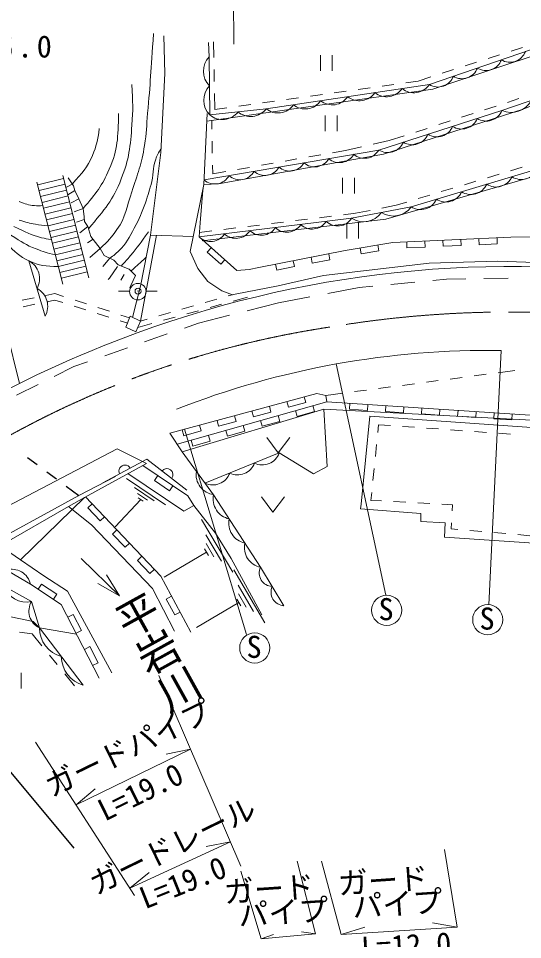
# Model space of a CAD drawing. Units: millimetres, scale not verified. Extents: x 40000 to 680000, y 20000 to 380000.
# Drawn here: x 95678 to 137491, y 242648 to 319103 of the extents above; entities that cross this region are included whole.
import ezdxf
from ezdxf.enums import TextEntityAlignment as Align

# ---------------------------------------------------------------- set-up
doc = ezdxf.new("R2010")
doc.units = ezdxf.units.MM
doc.header["$LTSCALE"] = 1000
doc.header["$PDMODE"] = 32
doc.header["$PDSIZE"] = 500
doc.linetypes.add('CHAIN', pattern=[18.5, 12, -1.5, 3.5, -1.5])
for name, color, linetype, lineweight in [('M-BGD', 7, 'Continuous', 13), ('M-BMK', 2, 'CHAIN', 13), ('M-BMK-SRVR', 3, 'Continuous', 25), ('M-STR-HTXT', 7, 'Continuous', 13), ('M-STR-STR1', 1, 'Continuous', 25)]:
    doc.layers.add(name, color=color, linetype=linetype, lineweight=lineweight)
doc.styles.add('@ＭＳ ゴシック', font='')
doc.styles.add('ＭＳ ゴシック', font='')
doc.styles.get('@ＭＳ ゴシック').set_extended_font_data('@MS Gothic')
doc.styles.get('ＭＳ ゴシック').set_extended_font_data('MS Gothic')

msp = doc.modelspace()

# ---------------------------------------------------------------- linework, layer by layer
at = {"layer": 'M-BGD'}
for p, q in [((111867, 317173), (111888, 315863)), ((136532, 316392), (137484, 316700)), ((120732, 316048), (120732, 314748)), ((121707, 314748), (121707, 316048)), ((134629, 315778), (135580, 316085)), ((132725, 315164), (133677, 315471)), ((111904, 314863), (111920, 313863)), ((128820, 313904), (129870, 314242)), ((130822, 314550), (131774, 314857)), ((125836, 313487), (126826, 313625)), ((127817, 313764), (128820, 313904)), ((111936, 312863), (111957, 311552)), ((119893, 312659), (120884, 312797)), ((121874, 312935), (122865, 313073)), ((123855, 313211), (124846, 313349)), ((113951, 311830), (114941, 311968)), ((115932, 312107), (116922, 312245)), ((117913, 312383), (118903, 312521)), ((136241, 312138), (137192, 312447)), ((111957, 311552), (112960, 311692)), ((132436, 310905), (133387, 311213)), ((134338, 311522), (135289, 311830)), ((111707, 310630), (111720, 309917)), ((121129, 311034), (121129, 309734)), ((122104, 309734), (122104, 311034)), ((130533, 310288), (131484, 310596)), ((128631, 309671), (129582, 309980)), ((111739, 308917), (111757, 307917)), ((125113, 308664), (126436, 308960)), ((126436, 308960), (127679, 309363)), ((121733, 307958), (122815, 308149)), ((122815, 308149), (124138, 308445)), ((117794, 307263), (118779, 307437)), ((119764, 307611), (120749, 307784)), ((111776, 306917), (111789, 306203)), ((113855, 306568), (114840, 306742)), ((115825, 306916), (116809, 307089)), ((136495, 306461), (137453, 306750)), ((97274, 305292), (99422, 305819)), ((101512, 297579), (99363, 306052)), ((111789, 306203), (112870, 306394)), ((122569, 305870), (122569, 304570)), ((123544, 304570), (123544, 305870)), ((134581, 305883), (135538, 306172)), ((99363, 297052), (97215, 305525)), ((97397, 304807), (99545, 305334)), ((99677, 305100), (100143, 305360)), ((132666, 305304), (133624, 305594)), ((97520, 304322), (99668, 304849)), ((97643, 303838), (99791, 304365)), ((99785, 304452), (100350, 304812)), ((128837, 304148), (129795, 304437)), ((130752, 304726), (131709, 305015)), ((97766, 303353), (99914, 303880)), ((100062, 303791), (100686, 304139)), ((125823, 303361), (127017, 303598)), ((127017, 303598), (127880, 303858)), ((97889, 302868), (100037, 303395)), ((98011, 302384), (100160, 302911)), ((100302, 303058), (101034, 303335)), ((122632, 302807), (123648, 302931)), ((123648, 302931), (124842, 303167)), ((98134, 301899), (100283, 302426)), ((100482, 302206), (101140, 302402)), ((116677, 302077), (117669, 302199)), ((118662, 302321), (119654, 302442)), ((120647, 302564), (121640, 302685)), ((122917, 302147), (122917, 300847)), ((123892, 300847), (123892, 302147)), ((98257, 301414), (100406, 301941)), ((98380, 300930), (100529, 301457)), ((100758, 301305), (101431, 301821)), ((110698, 301345), (111714, 301470)), ((112706, 301591), (113699, 301713)), ((114691, 301834), (115684, 301956)), ((98503, 300445), (100651, 300972)), ((98626, 299960), (100774, 300487)), ((101419, 300476), (101863, 300780)), ((107122, 301108), (105790, 293977)), ((110202, 301002), (106645, 301124)), ((127881, 300558), (127903, 300058)), ((129401, 300124), (129379, 300624)), ((130878, 300690), (130900, 300190)), ((132398, 300257), (132376, 300756)), ((133875, 300822), (133897, 300323)), ((135396, 300389), (135373, 300888)), ((98749, 299476), (100897, 300003)), ((101587, 299251), (102452, 300008)), ((111670, 300068), (111337, 299695)), ((124019, 300048), (124102, 299555)), ((124102, 299555), (125581, 299805)), ((125581, 299805), (125498, 300298)), ((127903, 300058), (129401, 300124)), ((130900, 300190), (132398, 300257)), ((133897, 300323), (135396, 300389)), ((97899, 294395), (96548, 298980)), ((98872, 298991), (101020, 299518)), ((98995, 298506), (101143, 299033)), ((102692, 298518), (103252, 299194)), ((111337, 299695), (112455, 298696)), ((112455, 298696), (112789, 299069)), ((118570, 298501), (118474, 298991)), ((119946, 299281), (120042, 298790)), ((120042, 298790), (121514, 299079)), ((121514, 299079), (121417, 299570)), ((99118, 298022), (101266, 298549)), ((117002, 298702), (117098, 298212)), ((117098, 298212), (118570, 298501)), ((99240, 297537), (101389, 298064)), ((104169, 297377), (104434, 297846)), ((130054, 297349), (131193, 297457)), ((131193, 297457), (132788, 297489)), ((134288, 297518), (136287, 297558)), ((121330, 296278), (123937, 296768)), ((123937, 296768), (125076, 296876)), ((126570, 297018), (128561, 297207)), ((95991, 295719), (96971, 295917)), ((97951, 296115), (98710, 296268)), ((98710, 296268), (99423, 296035)), ((103988, 296461), (104901, 296462)), ((106281, 296461), (107195, 296462)), ((113083, 296066), (113647, 296228)), ((113497, 295642), (114668, 295964)), ((117248, 295511), (119856, 296001)), ((96069, 295166), (97047, 295374)), ((98025, 295582), (98710, 295728)), ((98710, 295728), (99354, 295523)), ((100307, 295219), (101260, 294916)), ((100373, 295725), (101324, 295415)), ((109238, 294965), (110199, 295240)), ((111161, 295516), (112122, 295791)), ((111569, 295111), (112533, 295376)), ((114651, 294846), (117248, 295511)), ((102213, 294612), (103166, 294309)), ((102275, 295104), (103225, 294794)), ((104176, 294483), (104889, 294250)), ((107315, 294414), (108277, 294690)), ((109641, 294581), (110605, 294846)), ((110600, 293809), (113198, 294474)), ((104118, 294005), (104763, 293800)), ((105577, 293463), (106748, 293785)), ((105790, 293977), (106354, 294139)), ((107712, 294050), (108676, 294316)), ((109445, 293405), (110600, 293809)), ((106140, 292252), (108028, 292911)), ((102835, 291099), (104724, 291758)), ((135729, 291532), (134704, 270443)), ((100263, 290201), (101419, 290605)), ((98648, 289394), (100263, 290201)), ((122044, 290426), (126140, 271227)), ((135460, 289694), (136859, 289878)), ((129511, 288910), (130503, 289041)), ((131494, 289171), (132485, 289302)), ((133477, 289433), (134468, 289563)), ((95518, 287828), (97307, 288723)), ((123563, 288126), (124554, 288257)), ((125545, 288388), (126537, 288518)), ((127528, 288649), (128520, 288779)), ((108222, 284674), (120419, 287980)), ((119519, 287218), (119388, 287700)), ((121171, 287811), (122571, 287996)), ((116623, 286433), (116492, 286916)), ((117940, 287308), (118071, 286825)), ((118071, 286825), (119519, 287218)), ((120231, 286482), (120094, 286963)), ((123158, 287169), (123125, 286671)), ((124622, 286572), (124655, 287071)), ((126152, 286973), (126119, 286474)), ((127616, 286375), (127649, 286874)), ((129145, 286776), (129113, 286277)), ((113728, 285648), (113597, 286131)), ((115045, 286523), (115175, 286041)), ((115175, 286041), (116623, 286433)), ((117346, 285660), (117209, 286141)), ((118652, 286552), (118789, 286071)), ((118789, 286071), (120231, 286482)), ((123125, 286671), (124622, 286572)), ((126119, 286474), (127616, 286375)), ((129113, 286277), (130609, 286179)), ((130609, 286179), (130642, 286678)), ((132139, 286579), (132106, 286080)), ((132106, 286080), (133603, 285982)), ((133603, 285982), (133636, 286481)), ((135132, 286382), (135100, 285883)), ((136596, 285785), (136629, 286284)), ((110832, 284863), (110701, 285346)), ((112149, 285738), (112280, 285256)), ((112280, 285256), (113728, 285648)), ((114461, 284839), (114324, 285320)), ((115766, 285730), (115903, 285250)), ((115903, 285250), (117346, 285660)), ((125483, 284724), (125548, 285372)), ((125548, 285372), (126525, 285304)), ((127522, 285234), (128520, 285165)), ((135100, 285883), (136596, 285785)), ((109254, 284954), (109384, 284471)), ((109384, 284471), (110832, 284863)), ((114599, 267978), (109443, 285005)), ((111575, 284017), (111438, 284498)), ((112881, 284909), (113018, 284428)), ((113018, 284428), (114461, 284839)), ((129518, 285095), (130515, 285026)), ((131513, 284956), (132510, 284886)), ((133508, 284817), (134505, 284747)), ((135503, 284678), (136501, 284608)), ((109996, 284088), (110133, 283607)), ((110133, 283607), (111575, 284017)), ((116278, 284323), (117234, 283049)), ((117234, 283049), (118189, 284323)), ((125283, 282734), (125383, 283729)), ((111148, 280537), (117298, 283034)), ((125083, 280745), (125183, 281740)), ((104638, 280917), (107879, 278745)), ((107230, 281158), (106951, 280743)), ((106951, 280743), (108197, 279907)), ((105304, 280158), (106924, 279072)), ((108197, 279907), (108475, 280322)), ((95845, 274170), (101155, 279353)), ((105824, 279183), (103704, 276893)), ((105564, 279670), (106374, 279127)), ((105622, 279319), (106027, 279047)), ((115835, 279403), (116790, 278129)), ((116790, 278129), (117746, 279403)), ((124917, 279102), (124983, 279750)), ((125799, 279055), (124917, 279102)), ((101789, 278826), (101426, 278482)), ((101426, 278482), (102457, 277392)), ((127796, 278947), (126798, 279001)), ((129793, 278839), (128795, 278893)), ((131674, 278737), (130792, 278785)), ((131647, 278237), (131674, 278737)), ((102457, 277392), (102820, 277736)), ((110866, 277512), (113449, 273131)), ((131565, 276737), (131593, 277238)), ((103851, 276646), (103487, 276303)), ((103487, 276303), (104518, 275213)), ((111219, 276245), (112511, 274054)), ((132123, 276689), (131565, 276737)), ((134116, 276516), (133120, 276602)), ((136108, 276343), (135112, 276429)), ((138101, 276170), (137105, 276256)), ((104518, 275213), (104881, 275557)), ((111250, 275525), (111896, 274429)), ((96683, 272144), (92642, 274516)), ((111281, 274805), (107776, 272738)), ((111119, 275079), (111442, 274531)), ((100869, 274282), (104058, 271174)), ((105912, 274467), (105549, 274123)), ((105549, 274123), (106580, 273034)), ((106580, 273034), (106943, 273377)), ((113542, 273326), (116125, 268945)), ((104058, 271174), (102277, 272212)), ((104058, 271174), (102975, 272928)), ((97602, 272136), (97327, 271719)), ((98854, 271310), (97602, 272136)), ((113896, 272058), (115187, 269868)), ((98579, 270893), (98854, 271310)), ((108376, 271147), (107936, 270910)), ((107936, 270910), (108645, 269589)), ((113796, 270892), (114119, 270345)), ((113927, 271338), (114572, 270243)), ((113957, 270618), (110453, 268552)), ((100218, 269630), (99773, 269401)), ((100905, 268296), (100218, 269630)), ((108645, 269589), (109086, 269825)), ((97412, 268522), (100497, 267995)), ((96818, 268036), (95764, 268176)), ((97628, 267038), (96818, 268036)), ((100460, 268067), (100905, 268296)), ((101592, 266963), (101148, 266734)), ((102279, 265630), (101592, 266963)), ((98890, 265486), (98259, 266262)), ((101835, 265401), (102279, 265630)), ((95903, 263475), (95903, 264775)), ((100331, 263712), (99520, 264710))]:
    msp.add_line(p, q, dxfattribs=at)
for points in [[(111430, 317110), (111502, 315921), (111556, 311093), (116222, 311597), (129762, 313615), (143693, 318412)], [(105147, 294284), (105798, 296872), (106645, 301124), (107486, 307975), (107810, 314542), (107729, 317663)], [(111291, 310571), (130051, 313219), (144102, 317899)], [(111083, 305695), (125561, 308179), (135776, 311449), (143127, 313989), (149126, 316719)], [(111067, 305314), (112265, 305368), (125966, 307827), (137546, 311570), (149383, 316354)], [(110668, 300963), (123306, 302512), (128260, 303467), (138692, 306584), (152700, 313565), (157645, 314890)], [(110912, 300642), (122882, 302057), (126143, 302436), (138521, 306021), (143223, 308417), (153024, 313209), (156771, 314290), (157420, 314597), (157645, 314890)], [(111319, 311224), (111067, 305314), (109914, 299747)], [(99797, 305869), (100254, 305196), (100350, 304812), (100686, 304139), (101034, 303335), (101119, 302626), (101155, 302254), (101431, 301821), (101683, 301016), (102452, 300008), (102788, 299419), (103581, 299035), (103953, 298638), (104854, 298290), (105394, 297774), (104998, 296945), (104914, 296741)], [(110999, 304988), (110969, 304845), (110759, 302139), (110668, 300963), (113790, 298174), (114829, 298257), (115629, 298433), (122790, 299839), (126727, 300507), (136528, 300939), (138548, 300982), (149941, 299867), (161041, 297857), (165933, 296736), (167960, 298114), (184967, 295623)], [(109914, 299747), (110544, 298346), (111385, 297265), (112562, 296484), (113429, 296165)], [(113647, 296228), (117213, 296922), (120978, 297769), (129734, 298778), (135445, 298958), (142436, 298706), (148760, 298147), (166740, 295192), (188824, 291679)], [(103112, 297437), (103245, 297545), (103905, 298518)], [(95766, 288797), (94678, 293160), (91219, 298106)], [(120419, 287980), (121171, 287811), (121259, 287294)], [(108831, 283756), (121259, 287294), (138528, 286159), (148176, 285619), (156229, 285024), (174660, 283416)], [(109249, 283125), (121000, 286683), (138271, 285767), (150500, 284957), (163472, 283984), (174538, 282970)], [(117298, 283034), (120163, 281305), (121271, 281926), (121000, 286683)], [(110434, 281494), (109249, 283125), (108222, 284674)], [(82154, 272018), (103871, 283387), (106303, 282170)], [(89129, 272435), (92642, 274516), (94156, 275326), (99831, 278596), (101155, 279353), (106303, 282170)], [(109654, 279961), (106330, 282514), (102690, 280550)], [(105983, 281995), (109722, 279485), (110227, 278681)], [(110434, 281494), (111866, 279575), (115758, 273549), (117703, 270360)], [(83781, 270061), (88089, 272475), (92278, 274908), (100682, 279502), (103736, 281096)], [(110227, 278681), (109410, 278200), (104752, 281322)], [(101244, 279402), (107488, 272801), (109974, 268171)], [(99831, 278596), (101745, 277071), (106808, 271792), (108610, 268243)], [(110227, 278681), (112028, 276386), (113325, 274279), (115866, 269603)], [(94156, 275326), (95845, 274170), (97791, 272846)], [(97412, 268522), (96899, 269036), (92115, 270036), (91548, 271657), (92088, 272441), (92115, 273279), (91602, 273252), (90973, 273527)], [(92115, 273279), (96764, 270711), (97412, 268522), (101061, 263766)], [(97791, 272846), (99736, 271576), (103412, 264793)], [(102385, 264333), (99223, 270468), (96683, 272144)]]:
    msp.add_lwpolyline(points, dxfattribs=at)
for points in [[(104597, 293467), (104949, 294378), (105790, 293977), (105422, 293089)], [(124063, 278413), (124117, 278791), (124820, 286088), (140224, 285007), (140323, 285412), (144239, 284980), (143602, 278926), (141716, 279107), (141464, 277401), (140335, 277533), (140071, 275431), (131030, 276050), (131084, 277239), (129057, 277347), (129060, 278002)]]:
    msp.add_lwpolyline(points, close=True, dxfattribs=at)
for centre, radius in [((105583, 296426), 683), ((126225, 269979), 1250), ((134603, 269198), 1250), ((115278, 266852), 1250)]:
    msp.add_circle(centre, radius, dxfattribs=at)
for centre, radius, start, end in [((112723, 314728), 1707, 135.64368, 225.639), ((136448, 316825), 1358, 238.17568, 339.82415), ((134458, 316139), 1358, 238.17568, 339.82415), ((130478, 314769), 1358, 238.17568, 339.82415), ((132468, 315454), 1358, 238.17568, 339.82415), ((112750, 312314), 1707, 135.64368, 225.639), ((128478, 314487), 1551, 231.13989, 325.81351), ((123965, 313814), 1551, 231.13989, 325.81351), ((126222, 314151), 1551, 231.13989, 325.81351), ((119452, 313142), 1551, 231.13989, 325.81351), ((121709, 313478), 1551, 231.13989, 325.81351), ((136534, 313224), 1930, 246.8774, 331.2517), ((112602, 312339), 1627, 230.00992, 322.33043), ((114935, 312592), 1627, 230.00992, 322.33043), ((117196, 312805), 1551, 231.13989, 325.81351), ((134480, 311979), 1400, 237.76405, 337.7363), ((132437, 311325), 1400, 237.76405, 337.7363), ((130394, 310671), 1400, 237.76405, 337.7363), ((128351, 310017), 1400, 237.76405, 337.7363), ((124383, 308840), 1351, 228.77828, 330.69478), ((126308, 309363), 1400, 237.76405, 337.7363), ((120246, 308130), 1351, 228.77828, 330.69478), ((122315, 308485), 1351, 228.77828, 330.69478), ((116110, 307420), 1351, 228.77828, 330.69478), ((118178, 307775), 1351, 228.77828, 330.69478), ((137381, 307168), 1435, 237.30131, 335.97003), ((111973, 306711), 1351, 228.77828, 330.69478), ((114041, 307066), 1351, 228.77828, 330.69478), ((135295, 306545), 1435, 237.30131, 335.97003), ((133208, 305922), 1435, 237.30131, 335.97003), ((131122, 305298), 1435, 237.30131, 335.97003), ((129036, 304675), 1435, 237.30131, 335.97003), ((124291, 304068), 1841, 237.66418, 324.15323), ((126768, 304545), 1841, 237.66418, 324.15323), ((120040, 302994), 1376, 226.52459, 327.45141), ((122146, 303252), 1376, 226.52459, 327.45141), ((113721, 302220), 1376, 226.52459, 327.45141), ((115827, 302478), 1376, 226.52459, 327.45141), ((117934, 302736), 1376, 226.52459, 327.45141), ((111615, 301962), 1376, 226.52459, 327.45141), ((95755, 297500), 1678, 331.01134, 61.82868), ((136563, 208491), 90028, 80.02497, 110.17304), ((96431, 295208), 1678, 331.01134, 61.82868), ((136494, 207642), 90802, 109.94753, 130.13597), ((134530, 221159), 70383, 89.02371, 111.44937), ((115907, 283520), 1474, 243.46007, 340.74674), ((113857, 282688), 1474, 243.46007, 340.74674), ((104510, 281532), 500, 28.34572, 208.34572), ((107992, 281238), 500, 322.47669, 142.47669), ((112098, 281243), 1683, 171.40554, 262.07558), ((111807, 281855), 1474, 243.46007, 340.74674), ((113505, 279211), 1680, 167.46348, 258.24041), ((114803, 277202), 1680, 167.46348, 258.24041), ((116100, 275193), 1680, 167.46348, 258.24041), ((95105, 271769), 1622, 13.34725, 105.81476), ((116775, 273076), 1122, 155.06283, 267.7177), ((96333, 272677), 2012, 199.81031, 282.3637), ((117748, 271481), 1122, 155.06283, 267.7177), ((98098, 269916), 1553, 149.19675, 243.81198), ((99908, 268548), 2496, 180.58794, 254.39176), ((101732, 266170), 2496, 180.58794, 254.39176)]:
    msp.add_arc(centre, radius, start, end, dxfattribs=at)
for points, knots in [([(102452, 300008), (103140, 300621), (103381, 300900), (103851, 301571), (104607, 302648), (104661, 303459), (105077, 304706), (105570, 306188), (105893, 307019), (106139, 308562), (106305, 309595), (106298, 310186), (106392, 311228), (106624, 313815), (106664, 314646), (106878, 317858)], [0, 0, 0, 0, 1, 1, 1, 2, 2, 2, 3, 3, 3, 4, 4, 4, 5, 5, 5, 5]), ([(101486, 301644), (102881, 303294), (103500, 303985), (104207, 305787), (104857, 307443), (104963, 308481), (105090, 310255), (105184, 311568), (105179, 312082), (105072, 313624)], [0, 0, 0, 0, 1, 1, 1, 2, 2, 2, 3, 3, 3, 3]), ([(101034, 303335), (102153, 304607), (102607, 305191), (103216, 306598), (103942, 308275), (103921, 309193), (103991, 311210)], [0, 0, 0, 0, 1, 1, 1, 2, 2, 2, 2]), ([(100143, 305360), (100988, 306312), (101370, 306689), (101811, 307733), (102162, 308563), (102247, 308964), (102388, 309967)], [0, 0, 0, 0, 1, 1, 1, 2, 2, 2, 2]), ([(103252, 299194), (103614, 299443), (103730, 299556), (104008, 299821), (104651, 300434), (104842, 300933), (105281, 301707), (105723, 302487), (105898, 302966), (106206, 303808), (106452, 304485), (106569, 304873), (106734, 305574), (106919, 306361), (106811, 306866), (107142, 307604), (107266, 307878), (107314, 307996), (107501, 308285)], [0, 0, 0, 0, 1, 1, 1, 2, 2, 2, 3, 3, 3, 4, 4, 4, 5, 5, 5, 6, 6, 6, 6]), ([(95740, 303896), (96294, 303703), (96493, 303606), (97001, 303571), (97277, 303552), (97391, 303548), (97709, 303577)], [0, 0, 0, 0, 1, 1, 1, 2, 2, 2, 2]), ([(95740, 302364), (96365, 302178), (96554, 302113), (97091, 302022), (97495, 301953), (97644, 301936), (98134, 301899)], [0, 0, 0, 0, 1, 1, 1, 2, 2, 2, 2]), ([(95289, 301842), (96327, 301349), (96651, 301138), (97595, 300905), (97919, 300825), (98041, 300789), (98430, 300731)], [0, 0, 0, 0, 1, 1, 1, 2, 2, 2, 2]), ([(104192, 298546), (104570, 298949), (104671, 299069), (104965, 299415), (105593, 300153), (105772, 300437), (106455, 301397)], [0, 0, 0, 0, 1, 1, 1, 2, 2, 2, 2]), ([(95055, 301121), (95975, 300531), (96277, 300308), (97145, 299968), (97755, 299729), (98001, 299652), (98749, 299476)], [0, 0, 0, 0, 1, 1, 1, 2, 2, 2, 2]), ([(94713, 300436), (95393, 299708), (95721, 299373), (96548, 298980), (97427, 298562), (97936, 298552), (98995, 298506)], [0, 0, 0, 0, 1, 1, 1, 2, 2, 2, 2])]:
    msp.add_open_spline(points, degree=3, knots=knots, dxfattribs=at)
msp.add_open_spline([(105012, 298139), (105645, 298711), (105645, 298711), (106278, 299283)], degree=3, dxfattribs=at)
msp.add_point((105597, 296466), dxfattribs=at)
at = {"layer": 'M-BMK'}
for centre, radius, start, end in [((136401, 205275), 89460, 79.16523, 99.59005), ((133292, 215018), 79349, 98.54892, 131.82103)]:
    msp.add_arc(centre, radius, start, end, dxfattribs=at)
at = {"layer": 'M-BMK-SRVR'}
msp.add_line((80382, 274151), (100266, 250225), dxfattribs=at)
at = {"layer": 'M-STR-HTXT'}
for p, q in [((113433, 332176), (113555, 316975)), ((107321, 264564), (114131, 248754)), ((97105, 259031), (105315, 246311)), ((100460, 253834), (109949, 258462)), ((109949, 258462), (107932, 258034)), ((100460, 253834), (102038, 255160)), ((104922, 246921), (113262, 250772)), ((113262, 250772), (111236, 250387)), ((131021, 250119), (132055, 243674)), ((118799, 249146), (120319, 243127)), ((120806, 249146), (122448, 243066)), ((104922, 246921), (106528, 248213)), ((114138, 248322), (115820, 242701)), ((132055, 243674), (130027, 244047)), ((115820, 242701), (120319, 243127)), ((120319, 243127), (119160, 243303)), ((122448, 243066), (124412, 243691)), ((122448, 243066), (132055, 243674)), ((115820, 242701), (116833, 243059))]:
    msp.add_line(p, q, dxfattribs=at)
at = {"layer": 'M-STR-STR1'}
for p, q in [((96419, 282667), (97222, 282071)), ((98025, 281475), (98828, 280878)), ((99631, 280282), (100682, 279502))]:
    msp.add_line(p, q, dxfattribs=at)

# ---------------------------------------------------------------- texts
at = {"layer": 'M-BGD', "style": '@ＭＳ ゴシック'}
msp.add_text('平岩川', height=2566, rotation=299.011, dxfattribs=at).set_placement((102896, 270105), align=Align.BOTTOM_LEFT)
at = {"layer": 'M-BGD', "style": 'ＭＳ ゴシック'}
for p in [(125546, 268606), (133924, 267824), (114599, 265478)]:
    msp.add_text('S', height=1833, dxfattribs=at).set_placement(p, align=Align.BOTTOM_LEFT)
at = {"layer": 'M-STR-HTXT', "style": 'ＭＳ ゴシック'}
for s, rotation, p in [('ガードパイプ', 25.961, (98668, 253950)), ('L=19.0', 26.207, (103083, 251934)), ('ガードレール', 26.11, (102368, 245826)), ('L=19.0', 21.705, (106378, 244639)), ('ガード', 3.887, (122277, 245831)), ('ガード', 3.887, (112818, 245129)), ('パイプ', 3.887, (123470, 243903)), ('パイプ', 3.887, (114012, 243200)), ('L=12.0', 3.171, (124185, 240492))]:
    msp.add_text(s, height=1833, rotation=rotation, dxfattribs=at).set_placement(p, align=Align.BOTTOM_LEFT)
at = {"layer": 'M-STR-HTXT', "insert": (71622, 315652), "char_height": 1833, "attachment_point": 7, "style": 'ＭＳ ゴシック'}
msp.add_mtext('\\T1.28;車道\u3000\u3000\u3000W2=\\~6.0', dxfattribs=at)

doc.saveas('drawing.dxf')
